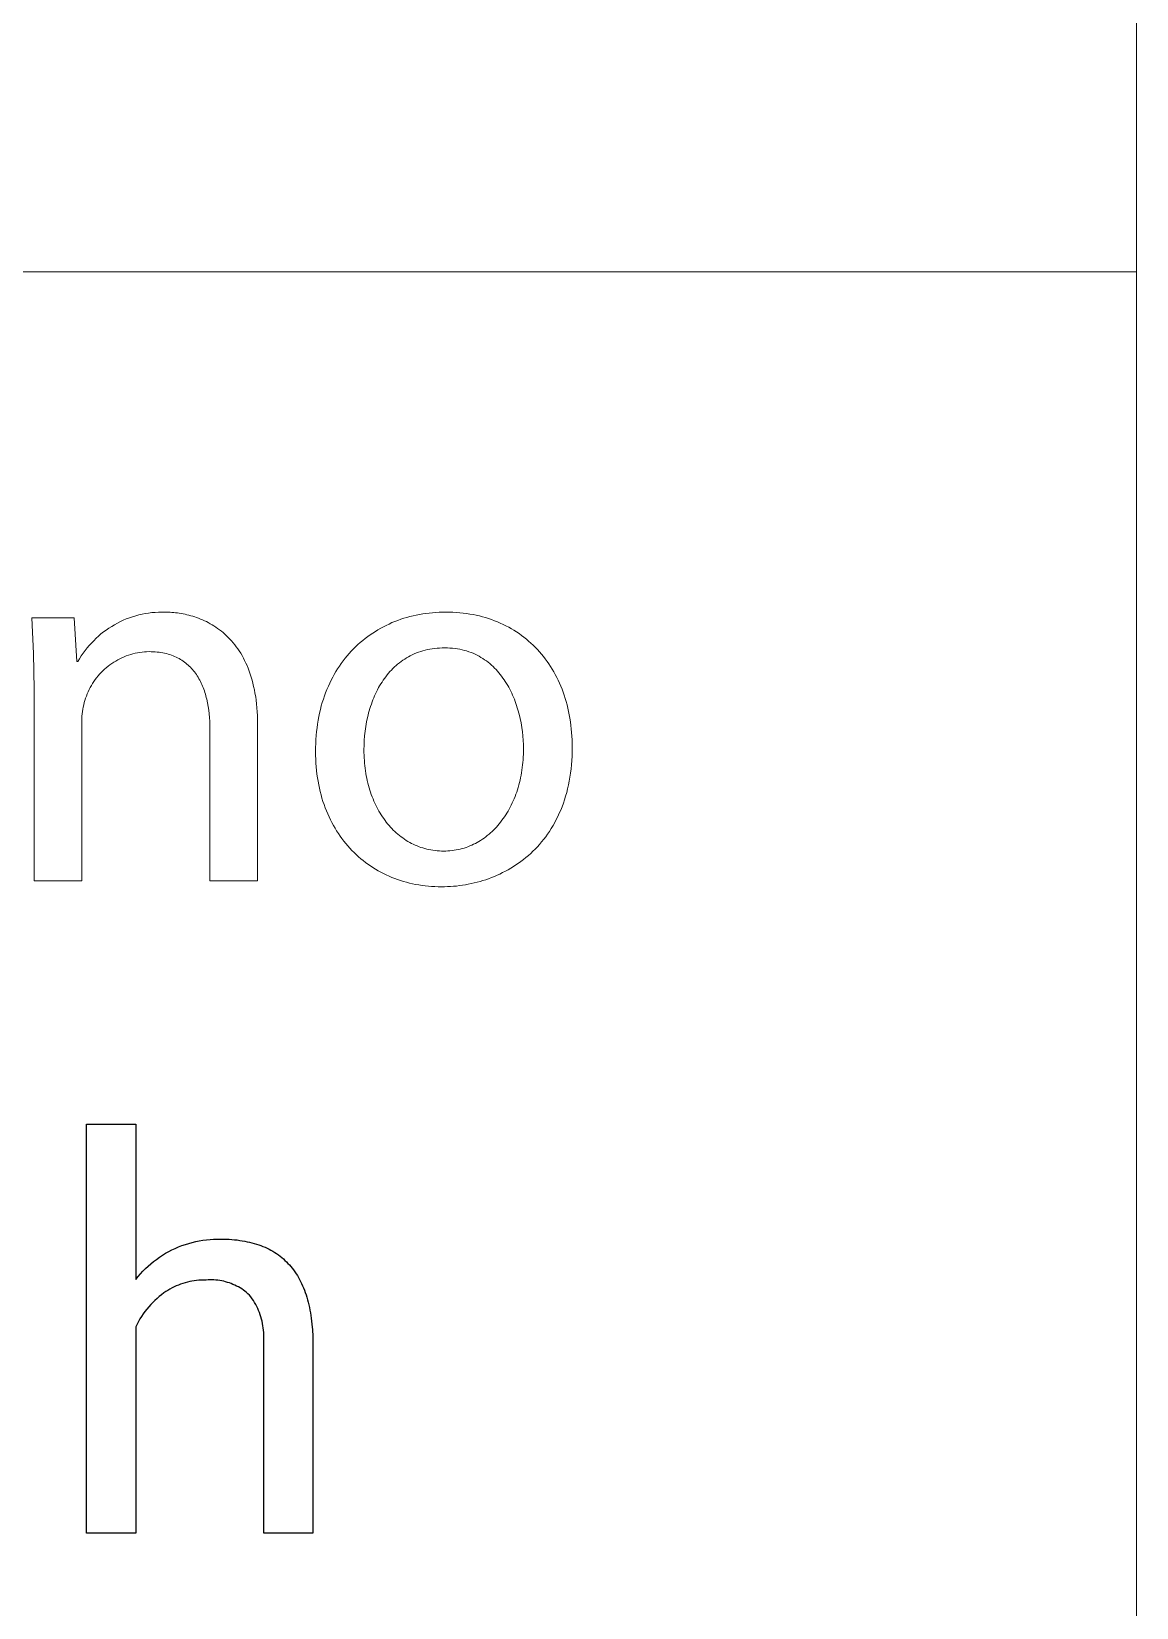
# Model space of a CAD drawing. Header units: millimetres. Extents: x 1348 to 6197, y -150 to 3238.
# Drawn here: x 6094.1 to 6192.9, y 272.8 to 413.7 of the extents above; entities that cross this region are included whole.
import ezdxf

# ---------------------------------------------------------------- set-up
doc = ezdxf.new("R2010")
doc.units = ezdxf.units.MM
doc.header["$MEASUREMENT"] = 0
doc.layers.add('Domyślny', color=7, linetype='Continuous', true_color=0x000000)

msp = doc.modelspace()

# ---------------------------------------------------------------- linework, layer by layer
at = {"layer": 'Domyślny', "color": 18, "lineweight": 15, "true_color": 0x000000}
for p, q in [((6192.9, -149.89), (6192.9, 3238.04)), ((6192.9, 392.2), (4364.92, 392.2)), ((6192.9, 392.2), (6192.9, -149.88)), ((6094.25, 358.08), (6094.1, 361.26)), ((6094.1, 361.26), (6097.9, 361.26)), ((6097.9, 361.26), (6098.12, 357.35)), ((6101.49, 360.65), (6101.75, 360.79)), ((6101.75, 360.79), (6102.02, 360.92)), ((6102.02, 360.92), (6102.28, 361.04)), ((6102.28, 361.04), (6102.55, 361.16)), ((6102.55, 361.16), (6102.83, 361.26)), ((6102.83, 361.26), (6103.11, 361.36)), ((6103.11, 361.36), (6103.39, 361.44)), ((6103.39, 361.44), (6103.67, 361.52)), ((6103.67, 361.52), (6103.96, 361.59)), ((6103.96, 361.59), (6104.25, 361.64)), ((6104.25, 361.64), (6104.54, 361.69)), ((6104.54, 361.69), (6104.83, 361.73)), ((6104.83, 361.73), (6105.12, 361.75)), ((6105.12, 361.75), (6105.42, 361.77)), ((6105.42, 361.77), (6105.71, 361.78)), ((6105.71, 361.78), (6106, 361.77)), ((6106, 361.77), (6106.16, 361.77)), ((6106.16, 361.77), (6106.31, 361.77)), ((6106.31, 361.77), (6106.47, 361.76)), ((6106.47, 361.76), (6106.63, 361.75)), ((6106.63, 361.75), (6106.79, 361.74)), ((6106.79, 361.74), (6106.96, 361.72)), ((6106.96, 361.72), (6107.12, 361.7)), ((6107.12, 361.7), (6107.29, 361.68)), ((6107.29, 361.68), (6107.46, 361.65)), ((6107.46, 361.65), (6107.63, 361.62)), ((6107.63, 361.62), (6107.8, 361.58)), ((6107.8, 361.58), (6107.97, 361.54)), ((6107.97, 361.54), (6108.15, 361.5)), ((6108.15, 361.5), (6108.32, 361.45)), ((6108.32, 361.45), (6108.49, 361.4)), ((6108.49, 361.4), (6108.67, 361.35)), ((6108.67, 361.35), (6108.84, 361.29)), ((6108.84, 361.29), (6109.02, 361.22)), ((6109.02, 361.22), (6109.19, 361.15)), ((6109.19, 361.15), (6109.36, 361.08)), ((6109.36, 361.08), (6109.54, 361)), ((6109.54, 361), (6109.71, 360.92)), ((6109.71, 360.92), (6109.88, 360.83)), ((6109.88, 360.83), (6110.05, 360.74)), ((6110.05, 360.74), (6110.22, 360.64)), ((6125.8, 360.59), (6126.06, 360.71)), ((6126.06, 360.71), (6126.31, 360.83)), ((6126.31, 360.83), (6126.57, 360.93)), ((6126.57, 360.93), (6126.84, 361.03)), ((6126.84, 361.03), (6127.1, 361.13)), ((6127.1, 361.13), (6127.37, 361.22)), ((6127.37, 361.22), (6127.65, 361.3)), ((6127.65, 361.3), (6127.92, 361.37)), ((6127.92, 361.37), (6128.2, 361.44)), ((6128.2, 361.44), (6128.48, 361.51)), ((6128.48, 361.51), (6128.77, 361.56)), ((6128.77, 361.56), (6129.06, 361.61)), ((6129.06, 361.61), (6129.35, 361.65)), ((6129.35, 361.65), (6129.64, 361.69)), ((6129.64, 361.69), (6129.93, 361.72)), ((6129.93, 361.72), (6130.23, 361.74)), ((6130.23, 361.74), (6130.53, 361.76)), ((6130.53, 361.76), (6130.83, 361.77)), ((6130.83, 361.77), (6131.13, 361.78)), ((6131.13, 361.78), (6131.45, 361.77)), ((6131.45, 361.77), (6131.76, 361.76)), ((6131.76, 361.76), (6132.07, 361.74)), ((6132.07, 361.74), (6132.37, 361.72)), ((6132.37, 361.72), (6132.67, 361.69)), ((6132.67, 361.69), (6132.97, 361.65)), ((6132.97, 361.65), (6133.27, 361.6)), ((6133.27, 361.6), (6133.56, 361.55)), ((6133.56, 361.55), (6133.84, 361.49)), ((6133.84, 361.49), (6134.13, 361.43)), ((6134.13, 361.43), (6134.41, 361.35)), ((6134.41, 361.35), (6134.68, 361.28)), ((6134.68, 361.28), (6134.95, 361.19)), ((6134.95, 361.19), (6135.22, 361.1)), ((6135.22, 361.1), (6135.49, 361)), ((6135.49, 361), (6135.75, 360.9)), ((6135.75, 360.9), (6136, 360.79)), ((6136, 360.79), (6136.25, 360.67)), ((6099.63, 359.22), (6099.84, 359.43)), ((6099.84, 359.43), (6100.06, 359.63)), ((6100.06, 359.63), (6100.28, 359.82)), ((6100.28, 359.82), (6100.51, 360)), ((6100.51, 360), (6100.75, 360.17)), ((6100.75, 360.17), (6100.99, 360.34)), ((6100.99, 360.34), (6101.24, 360.5)), ((6101.24, 360.5), (6101.49, 360.65)), ((6110.22, 360.64), (6110.39, 360.54)), ((6110.39, 360.54), (6110.56, 360.43)), ((6110.56, 360.43), (6110.72, 360.32)), ((6110.72, 360.32), (6110.88, 360.2)), ((6110.88, 360.2), (6111.05, 360.07)), ((6111.05, 360.07), (6111.21, 359.94)), ((6111.21, 359.94), (6111.36, 359.8)), ((6111.36, 359.8), (6111.52, 359.66)), ((6111.52, 359.66), (6111.67, 359.51)), ((6111.67, 359.51), (6111.82, 359.36)), ((6111.82, 359.36), (6111.97, 359.2)), ((6123.7, 359.24), (6123.91, 359.42)), ((6123.91, 359.42), (6124.14, 359.59)), ((6124.14, 359.59), (6124.36, 359.75)), ((6124.36, 359.75), (6124.59, 359.9)), ((6124.59, 359.9), (6124.83, 360.05)), ((6124.83, 360.05), (6125.06, 360.2)), ((6125.06, 360.2), (6125.31, 360.34)), ((6125.31, 360.34), (6125.55, 360.47)), ((6125.55, 360.47), (6125.8, 360.59)), ((6136.25, 360.67), (6136.5, 360.55)), ((6136.5, 360.55), (6136.75, 360.42)), ((6136.75, 360.42), (6136.99, 360.29)), ((6136.99, 360.29), (6137.22, 360.15)), ((6137.22, 360.15), (6137.45, 360)), ((6137.45, 360), (6137.68, 359.85)), ((6137.68, 359.85), (6137.9, 359.69)), ((6137.9, 359.69), (6138.11, 359.53)), ((6138.11, 359.53), (6138.33, 359.36)), ((6138.33, 359.36), (6138.53, 359.18)), ((6094.3, 354.89), (6094.25, 358.08)), ((6098.52, 357.85), (6098.69, 358.1)), ((6098.69, 358.1), (6098.86, 358.33)), ((6098.86, 358.33), (6099.04, 358.57)), ((6099.04, 358.57), (6099.23, 358.79)), ((6099.23, 358.79), (6099.43, 359.01)), ((6099.43, 359.01), (6099.63, 359.22)), ((6102.74, 357.92), (6102.55, 357.85)), ((6102.94, 357.98), (6102.74, 357.92)), ((6103.14, 358.04), (6102.94, 357.98)), ((6103.34, 358.09), (6103.14, 358.04)), ((6103.55, 358.13), (6103.34, 358.09)), ((6103.75, 358.17), (6103.55, 358.13)), ((6103.96, 358.2), (6103.75, 358.17)), ((6104.17, 358.22), (6103.96, 358.2)), ((6104.37, 358.23), (6104.17, 358.22)), ((6104.58, 358.24), (6104.37, 358.23)), ((6104.77, 358.23), (6104.58, 358.24)), ((6104.95, 358.23), (6104.77, 358.23)), ((6105.13, 358.22), (6104.95, 358.23)), ((6105.31, 358.2), (6105.13, 358.22)), ((6105.48, 358.18), (6105.31, 358.2)), ((6105.65, 358.16), (6105.48, 358.18)), ((6105.81, 358.13), (6105.65, 358.16)), ((6105.98, 358.09), (6105.81, 358.13)), ((6106.13, 358.06), (6105.98, 358.09)), ((6106.29, 358.02), (6106.13, 358.06)), ((6106.44, 357.97), (6106.29, 358.02)), ((6106.58, 357.92), (6106.44, 357.97)), ((6106.73, 357.87), (6106.58, 357.92)), ((6106.87, 357.81), (6106.73, 357.87)), ((6111.97, 359.2), (6112.11, 359.03)), ((6112.11, 359.03), (6112.25, 358.86)), ((6112.25, 358.86), (6112.39, 358.68)), ((6112.39, 358.68), (6112.52, 358.49)), ((6112.52, 358.49), (6112.65, 358.3)), ((6112.65, 358.3), (6112.78, 358.1)), ((6112.78, 358.1), (6112.9, 357.89)), ((6112.9, 357.89), (6113.02, 357.67)), ((6122.3, 357.87), (6122.48, 358.08)), ((6122.48, 358.08), (6122.67, 358.29)), ((6122.67, 358.29), (6122.87, 358.49)), ((6122.87, 358.49), (6123.07, 358.69)), ((6123.07, 358.69), (6123.27, 358.88)), ((6123.27, 358.88), (6123.48, 359.07)), ((6123.48, 359.07), (6123.7, 359.24)), ((6127.95, 357.87), (6127.78, 357.78)), ((6128.13, 357.96), (6127.95, 357.87)), ((6128.31, 358.04), (6128.13, 357.96)), ((6128.5, 358.12), (6128.31, 358.04)), ((6128.69, 358.19), (6128.5, 358.12)), ((6128.88, 358.25), (6128.69, 358.19)), ((6129.08, 358.31), (6128.88, 358.25)), ((6129.28, 358.37), (6129.08, 358.31)), ((6129.48, 358.42), (6129.28, 358.37)), ((6129.69, 358.46), (6129.48, 358.42)), ((6129.91, 358.49), (6129.69, 358.46)), ((6130.12, 358.52), (6129.91, 358.49)), ((6130.35, 358.55), (6130.12, 358.52)), ((6130.57, 358.56), (6130.35, 358.55)), ((6130.8, 358.57), (6130.57, 358.56)), ((6131.04, 358.58), (6130.8, 358.57)), ((6131.27, 358.57), (6131.04, 358.58)), ((6131.5, 358.56), (6131.27, 358.57)), ((6131.73, 358.55), (6131.5, 358.56)), ((6131.95, 358.52), (6131.73, 358.55)), ((6132.17, 358.49), (6131.95, 358.52)), ((6132.38, 358.45), (6132.17, 358.49)), ((6132.59, 358.41), (6132.38, 358.45)), ((6132.79, 358.35), (6132.59, 358.41)), ((6132.99, 358.3), (6132.79, 358.35)), ((6133.19, 358.23), (6132.99, 358.3)), ((6133.38, 358.16), (6133.19, 358.23)), ((6133.56, 358.09), (6133.38, 358.16)), ((6133.75, 358.01), (6133.56, 358.09)), ((6133.92, 357.92), (6133.75, 358.01)), ((6134.1, 357.83), (6133.92, 357.92)), ((6138.53, 359.18), (6138.74, 359)), ((6138.74, 359), (6138.93, 358.82)), ((6138.93, 358.82), (6139.13, 358.63)), ((6139.13, 358.63), (6139.32, 358.43)), ((6139.32, 358.43), (6139.5, 358.23)), ((6139.5, 358.23), (6139.68, 358.02)), ((6139.68, 358.02), (6139.85, 357.81)), ((6098.12, 357.35), (6098.22, 357.35)), ((6098.22, 357.35), (6098.37, 357.6)), ((6098.37, 357.6), (6098.52, 357.85)), ((6100.45, 356.52), (6100.3, 356.38)), ((6100.6, 356.67), (6100.45, 356.52)), ((6100.76, 356.8), (6100.6, 356.67)), ((6100.92, 356.93), (6100.76, 356.8)), ((6101.08, 357.06), (6100.92, 356.93)), ((6101.25, 357.18), (6101.08, 357.06)), ((6101.43, 357.3), (6101.25, 357.18)), ((6101.61, 357.4), (6101.43, 357.3)), ((6101.79, 357.51), (6101.61, 357.4)), ((6101.97, 357.6), (6101.79, 357.51)), ((6102.16, 357.69), (6101.97, 357.6)), ((6102.35, 357.77), (6102.16, 357.69)), ((6102.55, 357.85), (6102.35, 357.77)), ((6107, 357.75), (6106.87, 357.81)), ((6107.14, 357.69), (6107, 357.75)), ((6107.27, 357.62), (6107.14, 357.69)), ((6107.39, 357.55), (6107.27, 357.62)), ((6107.51, 357.47), (6107.39, 357.55)), ((6107.63, 357.39), (6107.51, 357.47)), ((6107.75, 357.31), (6107.63, 357.39)), ((6107.86, 357.22), (6107.75, 357.31)), ((6107.97, 357.13), (6107.86, 357.22)), ((6108.08, 357.04), (6107.97, 357.13)), ((6108.18, 356.94), (6108.08, 357.04)), ((6108.28, 356.85), (6108.18, 356.94)), ((6108.38, 356.74), (6108.28, 356.85)), ((6108.47, 356.64), (6108.38, 356.74)), ((6108.56, 356.53), (6108.47, 356.64)), ((6108.65, 356.42), (6108.56, 356.53)), ((6113.02, 357.67), (6113.13, 357.45)), ((6113.13, 357.45), (6113.24, 357.22)), ((6113.24, 357.22), (6113.35, 356.99)), ((6113.35, 356.99), (6113.45, 356.75)), ((6113.45, 356.75), (6113.55, 356.5)), ((6113.55, 356.5), (6113.64, 356.24)), ((6121.15, 356.21), (6121.3, 356.46)), ((6121.3, 356.46), (6121.45, 356.71)), ((6121.45, 356.71), (6121.61, 356.95)), ((6121.61, 356.95), (6121.78, 357.19)), ((6121.78, 357.19), (6121.94, 357.42)), ((6121.94, 357.42), (6122.12, 357.65)), ((6122.12, 357.65), (6122.3, 357.87)), ((6126.26, 356.59), (6126.13, 356.45)), ((6126.39, 356.73), (6126.26, 356.59)), ((6126.53, 356.87), (6126.39, 356.73)), ((6126.68, 357), (6126.53, 356.87)), ((6126.82, 357.12), (6126.68, 357)), ((6126.97, 357.24), (6126.82, 357.12)), ((6127.13, 357.36), (6126.97, 357.24)), ((6127.28, 357.47), (6127.13, 357.36)), ((6127.45, 357.58), (6127.28, 357.47)), ((6127.61, 357.68), (6127.45, 357.58)), ((6127.78, 357.78), (6127.61, 357.68)), ((6134.27, 357.73), (6134.1, 357.83)), ((6134.43, 357.63), (6134.27, 357.73)), ((6134.6, 357.52), (6134.43, 357.63)), ((6134.76, 357.41), (6134.6, 357.52)), ((6134.91, 357.29), (6134.76, 357.41)), ((6135.06, 357.17), (6134.91, 357.29)), ((6135.21, 357.04), (6135.06, 357.17)), ((6135.35, 356.91), (6135.21, 357.04)), ((6135.49, 356.77), (6135.35, 356.91)), ((6135.62, 356.63), (6135.49, 356.77)), ((6135.75, 356.49), (6135.62, 356.63)), ((6135.88, 356.34), (6135.75, 356.49)), ((6139.85, 357.81), (6140.02, 357.59)), ((6140.02, 357.59), (6140.18, 357.37)), ((6140.18, 357.37), (6140.34, 357.14)), ((6140.34, 357.14), (6140.49, 356.91)), ((6140.49, 356.91), (6140.64, 356.68)), ((6140.64, 356.68), (6140.78, 356.43)), ((6099.43, 355.21), (6099.32, 355.03)), ((6099.53, 355.39), (6099.43, 355.21)), ((6099.65, 355.57), (6099.53, 355.39)), ((6099.77, 355.74), (6099.65, 355.57)), ((6099.89, 355.9), (6099.77, 355.74)), ((6100.02, 356.07), (6099.89, 355.9)), ((6100.16, 356.22), (6100.02, 356.07)), ((6100.3, 356.38), (6100.16, 356.22)), ((6108.74, 356.31), (6108.65, 356.42)), ((6108.82, 356.19), (6108.74, 356.31)), ((6108.9, 356.07), (6108.82, 356.19)), ((6108.97, 355.95), (6108.9, 356.07)), ((6109.05, 355.82), (6108.97, 355.95)), ((6109.12, 355.69), (6109.05, 355.82)), ((6109.18, 355.56), (6109.12, 355.69)), ((6109.25, 355.43), (6109.18, 355.56)), ((6109.31, 355.3), (6109.25, 355.43)), ((6109.37, 355.16), (6109.31, 355.3)), ((6109.42, 355.02), (6109.37, 355.16)), ((6113.64, 356.24), (6113.72, 355.97)), ((6113.72, 355.97), (6113.8, 355.7)), ((6113.8, 355.7), (6113.88, 355.42)), ((6113.88, 355.42), (6113.94, 355.13)), ((6113.94, 355.13), (6114.01, 354.83)), ((6120.5, 354.86), (6120.62, 355.14)), ((6120.62, 355.14), (6120.74, 355.42)), ((6120.74, 355.42), (6120.87, 355.68)), ((6120.87, 355.68), (6121.01, 355.95)), ((6121.01, 355.95), (6121.15, 356.21)), ((6125.21, 355.19), (6125.12, 355.02)), ((6125.32, 355.36), (6125.21, 355.19)), ((6125.42, 355.52), (6125.32, 355.36)), ((6125.53, 355.69), (6125.42, 355.52)), ((6125.64, 355.85), (6125.53, 355.69)), ((6125.76, 356), (6125.64, 355.85)), ((6125.88, 356.16), (6125.76, 356)), ((6126, 356.31), (6125.88, 356.16)), ((6126.13, 356.45), (6126, 356.31)), ((6136, 356.19), (6135.88, 356.34)), ((6136.12, 356.04), (6136, 356.19)), ((6136.23, 355.88), (6136.12, 356.04)), ((6136.34, 355.72), (6136.23, 355.88)), ((6136.45, 355.56), (6136.34, 355.72)), ((6136.56, 355.39), (6136.45, 355.56)), ((6136.66, 355.22), (6136.56, 355.39)), ((6136.75, 355.05), (6136.66, 355.22)), ((6136.85, 354.88), (6136.75, 355.05)), ((6140.78, 356.43), (6140.92, 356.19)), ((6140.92, 356.19), (6141.05, 355.94)), ((6141.05, 355.94), (6141.17, 355.68)), ((6141.17, 355.68), (6141.29, 355.42)), ((6141.29, 355.42), (6141.41, 355.16)), ((6141.41, 355.16), (6141.52, 354.89)), ((6094.3, 337.75), (6094.3, 354.89)), ((6098.79, 353.68), (6098.74, 353.49)), ((6098.85, 353.88), (6098.79, 353.68)), ((6098.91, 354.08), (6098.85, 353.88)), ((6098.98, 354.27), (6098.91, 354.08)), ((6099.06, 354.47), (6098.98, 354.27)), ((6099.14, 354.66), (6099.06, 354.47)), ((6099.23, 354.85), (6099.14, 354.66)), ((6099.32, 355.03), (6099.23, 354.85)), ((6109.48, 354.88), (6109.42, 355.02)), ((6109.53, 354.73), (6109.48, 354.88)), ((6109.58, 354.59), (6109.53, 354.73)), ((6109.62, 354.44), (6109.58, 354.59)), ((6109.66, 354.29), (6109.62, 354.44)), ((6109.7, 354.13), (6109.66, 354.29)), ((6109.74, 353.98), (6109.7, 354.13)), ((6109.81, 353.66), (6109.74, 353.98)), ((6109.87, 353.34), (6109.81, 353.66)), ((6114.01, 354.83), (6114.06, 354.53)), ((6114.06, 354.53), (6114.12, 354.21)), ((6114.12, 354.21), (6114.16, 353.89)), ((6114.16, 353.89), (6114.2, 353.56)), ((6119.99, 353.38), (6120.08, 353.69)), ((6120.08, 353.69), (6120.18, 353.99)), ((6120.18, 353.99), (6120.28, 354.28)), ((6120.28, 354.28), (6120.38, 354.57)), ((6120.38, 354.57), (6120.5, 354.86)), ((6124.53, 353.74), (6124.47, 353.55)), ((6124.61, 353.93), (6124.53, 353.74)), ((6124.68, 354.11), (6124.61, 353.93)), ((6124.76, 354.3), (6124.68, 354.11)), ((6124.85, 354.48), (6124.76, 354.3)), ((6124.93, 354.66), (6124.85, 354.48)), ((6125.02, 354.84), (6124.93, 354.66)), ((6125.12, 355.02), (6125.02, 354.84)), ((6136.94, 354.7), (6136.85, 354.88)), ((6137.02, 354.52), (6136.94, 354.7)), ((6137.1, 354.34), (6137.02, 354.52)), ((6137.18, 354.16), (6137.1, 354.34)), ((6137.26, 353.98), (6137.18, 354.16)), ((6137.33, 353.79), (6137.26, 353.98)), ((6137.4, 353.6), (6137.33, 353.79)), ((6141.52, 354.89), (6141.62, 354.62)), ((6141.62, 354.62), (6141.72, 354.34)), ((6141.72, 354.34), (6141.81, 354.06)), ((6141.81, 354.06), (6141.89, 353.77)), ((6141.89, 353.77), (6141.97, 353.48)), ((6098.57, 352.28), (6098.56, 352.08)), ((6098.58, 352.48), (6098.57, 352.28)), ((6098.6, 352.69), (6098.58, 352.48)), ((6098.62, 352.89), (6098.6, 352.69)), ((6098.66, 353.09), (6098.62, 352.89)), ((6098.7, 353.29), (6098.66, 353.09)), ((6098.74, 353.49), (6098.7, 353.29)), ((6109.92, 353.02), (6109.87, 353.34)), ((6109.96, 352.68), (6109.92, 353.02)), ((6109.99, 352.34), (6109.96, 352.68)), ((6110.01, 352), (6109.99, 352.34)), ((6114.2, 353.56), (6114.23, 353.22)), ((6114.23, 353.22), (6114.26, 352.87)), ((6114.26, 352.87), (6114.27, 352.52)), ((6114.27, 352.52), (6114.28, 352.15)), ((6119.71, 352.1), (6119.77, 352.43)), ((6119.77, 352.43), (6119.84, 352.75)), ((6119.84, 352.75), (6119.91, 353.07)), ((6119.91, 353.07), (6119.99, 353.38)), ((6124.12, 352.36), (6124.04, 351.95)), ((6124.17, 352.56), (6124.12, 352.36)), ((6124.22, 352.76), (6124.17, 352.56)), ((6124.28, 352.96), (6124.22, 352.76)), ((6124.34, 353.16), (6124.28, 352.96)), ((6124.4, 353.35), (6124.34, 353.16)), ((6124.47, 353.55), (6124.4, 353.35)), ((6137.46, 353.41), (6137.4, 353.6)), ((6137.52, 353.22), (6137.46, 353.41)), ((6137.58, 353.03), (6137.52, 353.22)), ((6137.69, 352.64), (6137.58, 353.03)), ((6137.78, 352.26), (6137.69, 352.64)), ((6137.86, 351.87), (6137.78, 352.26)), ((6141.97, 353.48), (6142.05, 353.19)), ((6142.05, 353.19), (6142.11, 352.89)), ((6142.11, 352.89), (6142.17, 352.58)), ((6142.17, 352.58), (6142.23, 352.28)), ((6142.23, 352.28), (6142.28, 351.97)), ((6098.56, 352.08), (6098.56, 351.87)), ((6098.56, 351.87), (6098.56, 337.75)), ((6110.02, 351.65), (6110.01, 352)), ((6110.02, 351.29), (6110.02, 351.65)), ((6110.02, 337.75), (6110.02, 351.29)), ((6114.28, 352.15), (6114.29, 351.78)), ((6114.29, 351.78), (6114.29, 337.75)), ((6119.53, 350.74), (6119.57, 351.09)), ((6119.57, 351.09), (6119.61, 351.43)), ((6119.61, 351.43), (6119.65, 351.77)), ((6119.65, 351.77), (6119.71, 352.1)), ((6123.91, 351.13), (6123.86, 350.71)), ((6123.97, 351.54), (6123.91, 351.13)), ((6124.04, 351.95), (6123.97, 351.54)), ((6137.93, 351.47), (6137.86, 351.87)), ((6137.98, 351.08), (6137.93, 351.47)), ((6138.02, 350.7), (6137.98, 351.08)), ((6142.28, 351.97), (6142.32, 351.65)), ((6142.32, 351.65), (6142.35, 351.34)), ((6142.35, 351.34), (6142.38, 351.02)), ((6142.38, 351.02), (6142.41, 350.69)), ((6119.47, 349.31), (6119.48, 349.68)), ((6119.48, 349.68), (6119.49, 350.04)), ((6119.49, 350.04), (6119.51, 350.39)), ((6119.51, 350.39), (6119.53, 350.74)), ((6123.81, 349.87), (6123.8, 349.45)), ((6123.8, 349.45), (6123.8, 349.21)), ((6123.83, 350.29), (6123.81, 349.87)), ((6123.86, 350.71), (6123.83, 350.29)), ((6138.05, 350.31), (6138.02, 350.7)), ((6138.07, 349.93), (6138.05, 350.31)), ((6138.08, 349.55), (6138.07, 349.93)), ((6138.07, 349.3), (6138.08, 349.55)), ((6142.41, 350.69), (6142.42, 350.36)), ((6142.42, 350.36), (6142.43, 350.03)), ((6142.43, 350.03), (6142.44, 349.7)), ((6142.44, 349.7), (6142.43, 349.29)), ((6119.48, 348.96), (6119.47, 349.31)), ((6119.49, 348.62), (6119.48, 348.96)), ((6119.51, 348.28), (6119.49, 348.62)), ((6119.53, 347.95), (6119.51, 348.28)), ((6123.8, 349.21), (6123.81, 348.98)), ((6123.81, 348.98), (6123.82, 348.74)), ((6123.82, 348.74), (6123.84, 348.5)), ((6123.84, 348.5), (6123.86, 348.27)), ((6123.86, 348.27), (6123.88, 348.04)), ((6123.88, 348.04), (6123.91, 347.81)), ((6137.97, 347.87), (6138, 348.11)), ((6138, 348.11), (6138.02, 348.34)), ((6138.02, 348.34), (6138.04, 348.58)), ((6138.04, 348.58), (6138.06, 348.82)), ((6138.06, 348.82), (6138.07, 349.06)), ((6138.07, 349.06), (6138.07, 349.3)), ((6142.37, 348.12), (6142.33, 347.75)), ((6142.4, 348.51), (6142.37, 348.12)), ((6142.42, 348.9), (6142.4, 348.51)), ((6142.43, 349.29), (6142.42, 348.9)), ((6119.56, 347.62), (6119.53, 347.95)), ((6119.6, 347.29), (6119.56, 347.62)), ((6119.65, 346.97), (6119.6, 347.29)), ((6119.7, 346.65), (6119.65, 346.97)), ((6119.76, 346.34), (6119.7, 346.65)), ((6123.91, 347.81), (6123.94, 347.59)), ((6123.94, 347.59), (6123.97, 347.36)), ((6123.97, 347.36), (6124.01, 347.14)), ((6124.01, 347.14), (6124.06, 346.92)), ((6124.06, 346.92), (6124.1, 346.71)), ((6124.1, 346.71), (6124.15, 346.49)), ((6137.71, 346.53), (6137.77, 346.75)), ((6137.77, 346.75), (6137.82, 346.97)), ((6137.82, 346.97), (6137.86, 347.19)), ((6137.86, 347.19), (6137.9, 347.41)), ((6137.9, 347.41), (6137.94, 347.64)), ((6137.94, 347.64), (6137.97, 347.87)), ((6142.17, 346.67), (6142.1, 346.32)), ((6142.23, 347.02), (6142.17, 346.67)), ((6142.28, 347.38), (6142.23, 347.02)), ((6142.33, 347.75), (6142.28, 347.38)), ((6119.82, 346.03), (6119.76, 346.34)), ((6119.89, 345.73), (6119.82, 346.03)), ((6119.97, 345.43), (6119.89, 345.73)), ((6120.05, 345.13), (6119.97, 345.43)), ((6124.15, 346.49), (6124.21, 346.28)), ((6124.21, 346.28), (6124.27, 346.07)), ((6124.27, 346.07), (6124.33, 345.87)), ((6124.33, 345.87), (6124.4, 345.67)), ((6124.4, 345.67), (6124.46, 345.47)), ((6124.46, 345.47), (6124.54, 345.27)), ((6124.54, 345.27), (6124.62, 345.07)), ((6137.24, 345.09), (6137.32, 345.29)), ((6137.32, 345.29), (6137.39, 345.49)), ((6137.39, 345.49), (6137.47, 345.69)), ((6137.47, 345.69), (6137.53, 345.9)), ((6137.53, 345.9), (6137.6, 346.1)), ((6137.6, 346.1), (6137.66, 346.32)), ((6137.66, 346.32), (6137.71, 346.53)), ((6141.84, 345.32), (6141.74, 345)), ((6141.94, 345.64), (6141.84, 345.32)), ((6142.02, 345.98), (6141.94, 345.64)), ((6142.1, 346.32), (6142.02, 345.98)), ((6120.14, 344.84), (6120.05, 345.13)), ((6120.24, 344.56), (6120.14, 344.84)), ((6120.34, 344.28), (6120.24, 344.56)), ((6120.45, 344), (6120.34, 344.28)), ((6120.56, 343.73), (6120.45, 344)), ((6124.62, 345.07), (6124.7, 344.88)), ((6124.7, 344.88), (6124.78, 344.7)), ((6124.78, 344.7), (6124.87, 344.51)), ((6124.87, 344.51), (6124.96, 344.33)), ((6124.96, 344.33), (6125.05, 344.15)), ((6125.05, 344.15), (6125.15, 343.98)), ((6125.15, 343.98), (6125.25, 343.8)), ((6125.25, 343.8), (6125.35, 343.64)), ((6136.49, 343.64), (6136.59, 343.81)), ((6136.59, 343.81), (6136.7, 343.98)), ((6136.7, 343.98), (6136.8, 344.16)), ((6136.8, 344.16), (6136.89, 344.34)), ((6136.89, 344.34), (6136.98, 344.52)), ((6136.98, 344.52), (6137.07, 344.71)), ((6137.07, 344.71), (6137.16, 344.9)), ((6137.16, 344.9), (6137.24, 345.09)), ((6141.28, 343.79), (6141.15, 343.5)), ((6141.41, 344.08), (6141.28, 343.79)), ((6141.53, 344.38), (6141.41, 344.08)), ((6141.64, 344.69), (6141.53, 344.38)), ((6141.74, 345), (6141.64, 344.69)), ((6120.68, 343.47), (6120.56, 343.73)), ((6120.81, 343.21), (6120.68, 343.47)), ((6120.94, 342.95), (6120.81, 343.21)), ((6121.07, 342.7), (6120.94, 342.95)), ((6121.22, 342.45), (6121.07, 342.7)), ((6121.36, 342.21), (6121.22, 342.45)), ((6125.35, 343.64), (6125.46, 343.47)), ((6125.46, 343.47), (6125.57, 343.31)), ((6125.57, 343.31), (6125.69, 343.15)), ((6125.69, 343.15), (6125.8, 343)), ((6125.8, 343), (6125.92, 342.85)), ((6125.92, 342.85), (6126.05, 342.71)), ((6126.05, 342.71), (6126.17, 342.56)), ((6126.17, 342.56), (6126.3, 342.43)), ((6126.3, 342.43), (6126.43, 342.29)), ((6135.4, 342.29), (6135.53, 342.42)), ((6135.53, 342.42), (6135.66, 342.56)), ((6135.66, 342.56), (6135.79, 342.7)), ((6135.79, 342.7), (6135.91, 342.85)), ((6135.91, 342.85), (6136.03, 343)), ((6136.03, 343), (6136.15, 343.16)), ((6136.15, 343.16), (6136.27, 343.31)), ((6136.27, 343.31), (6136.38, 343.48)), ((6136.38, 343.48), (6136.49, 343.64)), ((6140.56, 342.43), (6140.4, 342.17)), ((6140.72, 342.69), (6140.56, 342.43)), ((6140.87, 342.95), (6140.72, 342.69)), ((6141.01, 343.22), (6140.87, 342.95)), ((6141.15, 343.5), (6141.01, 343.22)), ((6121.52, 341.97), (6121.36, 342.21)), ((6121.67, 341.74), (6121.52, 341.97)), ((6121.84, 341.52), (6121.67, 341.74)), ((6122, 341.3), (6121.84, 341.52)), ((6122.18, 341.08), (6122, 341.3)), ((6122.35, 340.87), (6122.18, 341.08)), ((6126.43, 342.29), (6126.57, 342.16)), ((6126.57, 342.16), (6126.7, 342.04)), ((6126.7, 342.04), (6126.84, 341.91)), ((6126.84, 341.91), (6126.99, 341.8)), ((6126.99, 341.8), (6127.13, 341.68)), ((6127.13, 341.68), (6127.28, 341.58)), ((6127.28, 341.58), (6127.43, 341.47)), ((6127.43, 341.47), (6127.58, 341.37)), ((6127.58, 341.37), (6127.74, 341.28)), ((6127.74, 341.28), (6127.9, 341.19)), ((6127.9, 341.19), (6128.06, 341.1)), ((6128.06, 341.1), (6128.22, 341.02)), ((6128.22, 341.02), (6128.39, 340.94)), ((6133.44, 340.94), (6133.61, 341.02)), ((6133.61, 341.02), (6133.77, 341.1)), ((6133.77, 341.1), (6133.93, 341.18)), ((6133.93, 341.18), (6134.09, 341.27)), ((6134.09, 341.27), (6134.24, 341.37)), ((6134.24, 341.37), (6134.4, 341.47)), ((6134.4, 341.47), (6134.55, 341.57)), ((6134.55, 341.57), (6134.7, 341.68)), ((6134.7, 341.68), (6134.84, 341.79)), ((6134.84, 341.79), (6134.99, 341.91)), ((6134.99, 341.91), (6135.13, 342.03)), ((6135.13, 342.03), (6135.26, 342.16)), ((6135.26, 342.16), (6135.4, 342.29)), ((6139.51, 341.01), (6139.32, 340.8)), ((6139.7, 341.23), (6139.51, 341.01)), ((6139.88, 341.46), (6139.7, 341.23)), ((6140.06, 341.69), (6139.88, 341.46)), ((6140.23, 341.93), (6140.06, 341.69)), ((6140.4, 342.17), (6140.23, 341.93)), ((6122.54, 340.67), (6122.35, 340.87)), ((6122.72, 340.47), (6122.54, 340.67)), ((6122.92, 340.28), (6122.72, 340.47)), ((6123.11, 340.09), (6122.92, 340.28)), ((6123.31, 339.91), (6123.11, 340.09)), ((6123.52, 339.73), (6123.31, 339.91)), ((6123.73, 339.56), (6123.52, 339.73)), ((6123.94, 339.39), (6123.73, 339.56)), ((6128.39, 340.94), (6128.56, 340.87)), ((6128.56, 340.87), (6128.73, 340.8)), ((6128.73, 340.8), (6128.9, 340.74)), ((6128.9, 340.74), (6129.08, 340.69)), ((6129.08, 340.69), (6129.25, 340.63)), ((6129.25, 340.63), (6129.43, 340.59)), ((6129.43, 340.59), (6129.61, 340.55)), ((6129.61, 340.55), (6129.8, 340.51)), ((6129.8, 340.51), (6129.98, 340.48)), ((6129.98, 340.48), (6130.17, 340.46)), ((6130.17, 340.46), (6130.36, 340.44)), ((6130.36, 340.44), (6130.55, 340.42)), ((6130.55, 340.42), (6130.74, 340.41)), ((6130.74, 340.41), (6130.94, 340.41)), ((6130.94, 340.41), (6131.13, 340.41)), ((6131.13, 340.41), (6131.32, 340.42)), ((6131.32, 340.42), (6131.5, 340.44)), ((6131.5, 340.44), (6131.69, 340.46)), ((6131.69, 340.46), (6131.87, 340.48)), ((6131.87, 340.48), (6132.06, 340.51)), ((6132.06, 340.51), (6132.24, 340.55)), ((6132.24, 340.55), (6132.41, 340.59)), ((6132.41, 340.59), (6132.59, 340.63)), ((6132.59, 340.63), (6132.77, 340.68)), ((6132.77, 340.68), (6132.94, 340.74)), ((6132.94, 340.74), (6133.11, 340.8)), ((6133.11, 340.8), (6133.28, 340.87)), ((6133.28, 340.87), (6133.44, 340.94)), ((6138.08, 339.65), (6137.85, 339.49)), ((6138.29, 339.83), (6138.08, 339.65)), ((6138.51, 340.01), (6138.29, 339.83)), ((6138.72, 340.2), (6138.51, 340.01)), ((6138.92, 340.39), (6138.72, 340.2)), ((6139.12, 340.59), (6138.92, 340.39)), ((6139.32, 340.8), (6139.12, 340.59)), ((6124.16, 339.23), (6123.94, 339.39)), ((6124.38, 339.08), (6124.16, 339.23)), ((6124.61, 338.93), (6124.38, 339.08)), ((6124.84, 338.79), (6124.61, 338.93)), ((6125.07, 338.65), (6124.84, 338.79)), ((6125.31, 338.52), (6125.07, 338.65)), ((6125.55, 338.4), (6125.31, 338.52)), ((6125.8, 338.28), (6125.55, 338.4)), ((6126.05, 338.16), (6125.8, 338.28)), ((6126.3, 338.06), (6126.05, 338.16)), ((6135.72, 338.25), (6135.47, 338.14)), ((6135.97, 338.36), (6135.72, 338.25)), ((6136.21, 338.48), (6135.97, 338.36)), ((6136.46, 338.6), (6136.21, 338.48)), ((6136.7, 338.74), (6136.46, 338.6)), ((6136.94, 338.87), (6136.7, 338.74)), ((6137.17, 339.02), (6136.94, 338.87)), ((6137.4, 339.17), (6137.17, 339.02)), ((6137.63, 339.32), (6137.4, 339.17)), ((6137.85, 339.49), (6137.63, 339.32)), ((6098.56, 337.75), (6094.3, 337.75)), ((6114.29, 337.75), (6110.02, 337.75)), ((6126.56, 337.96), (6126.3, 338.06)), ((6126.82, 337.86), (6126.56, 337.96)), ((6127.08, 337.77), (6126.82, 337.86)), ((6127.34, 337.69), (6127.08, 337.77)), ((6127.61, 337.62), (6127.34, 337.69)), ((6127.88, 337.55), (6127.61, 337.62)), ((6128.16, 337.48), (6127.88, 337.55)), ((6128.43, 337.43), (6128.16, 337.48)), ((6128.71, 337.38), (6128.43, 337.43)), ((6129, 337.34), (6128.71, 337.38)), ((6129.28, 337.3), (6129, 337.34)), ((6129.57, 337.27), (6129.28, 337.3)), ((6129.86, 337.24), (6129.57, 337.27)), ((6130.15, 337.23), (6129.86, 337.24)), ((6130.45, 337.22), (6130.15, 337.23)), ((6130.75, 337.21), (6130.45, 337.22)), ((6131.01, 337.22), (6130.75, 337.21)), ((6131.28, 337.23), (6131.01, 337.22)), ((6131.54, 337.24), (6131.28, 337.23)), ((6131.81, 337.26), (6131.54, 337.24)), ((6132.08, 337.28), (6131.81, 337.26)), ((6132.34, 337.32), (6132.08, 337.28)), ((6132.61, 337.35), (6132.34, 337.32)), ((6132.88, 337.39), (6132.61, 337.35)), ((6133.14, 337.44), (6132.88, 337.39)), ((6133.4, 337.5), (6133.14, 337.44)), ((6133.67, 337.56), (6133.4, 337.5)), ((6133.93, 337.62), (6133.67, 337.56)), ((6134.19, 337.69), (6133.93, 337.62)), ((6134.45, 337.77), (6134.19, 337.69)), ((6134.71, 337.85), (6134.45, 337.77)), ((6134.96, 337.94), (6134.71, 337.85)), ((6135.22, 338.04), (6134.96, 337.94)), ((6135.47, 338.14), (6135.22, 338.04))]:
    msp.add_line(p, q, dxfattribs=at)
at = {"layer": 'Domyślny'}
for p, q in [((6099, 279.42), (6099, 316.01)), ((6099, 316.01), (6103.4, 316.01)), ((6103.4, 316.01), (6103.4, 302.12)), ((6105.78, 304.28), (6106.06, 304.45)), ((6106.06, 304.45), (6106.34, 304.6)), ((6106.34, 304.6), (6106.63, 304.75)), ((6106.63, 304.75), (6106.92, 304.89)), ((6106.92, 304.89), (6107.22, 305.02)), ((6107.22, 305.02), (6107.52, 305.14)), ((6107.52, 305.14), (6107.83, 305.24)), ((6107.83, 305.24), (6108.13, 305.34)), ((6108.13, 305.34), (6108.45, 305.43)), ((6108.45, 305.43), (6108.76, 305.5)), ((6108.76, 305.5), (6109.08, 305.57)), ((6109.08, 305.57), (6109.4, 305.62)), ((6109.4, 305.62), (6109.72, 305.66)), ((6109.72, 305.66), (6110.04, 305.69)), ((6110.04, 305.69), (6110.36, 305.71)), ((6110.36, 305.71), (6110.69, 305.72)), ((6110.69, 305.72), (6111.01, 305.72)), ((6111.01, 305.72), (6111.26, 305.72)), ((6111.26, 305.72), (6111.51, 305.71)), ((6111.51, 305.71), (6111.76, 305.7)), ((6111.76, 305.7), (6112, 305.68)), ((6112, 305.68), (6112.23, 305.66)), ((6112.23, 305.66), (6112.47, 305.64)), ((6112.47, 305.64), (6112.7, 305.61)), ((6112.7, 305.61), (6112.92, 305.57)), ((6112.92, 305.57), (6113.14, 305.54)), ((6113.14, 305.54), (6113.36, 305.49)), ((6113.36, 305.49), (6113.57, 305.45)), ((6113.57, 305.45), (6113.78, 305.39)), ((6113.78, 305.39), (6113.99, 305.34)), ((6113.99, 305.34), (6114.19, 305.28)), ((6114.19, 305.28), (6114.39, 305.21)), ((6114.39, 305.21), (6114.58, 305.14)), ((6114.58, 305.14), (6114.77, 305.07)), ((6114.77, 305.07), (6114.96, 304.99)), ((6114.96, 304.99), (6115.14, 304.9)), ((6115.14, 304.9), (6115.32, 304.82)), ((6115.32, 304.82), (6115.49, 304.72)), ((6115.49, 304.72), (6115.66, 304.63)), ((6115.66, 304.63), (6115.83, 304.53)), ((6115.83, 304.53), (6115.99, 304.42)), ((6115.99, 304.42), (6116.15, 304.31)), ((6104.03, 302.85), (6104.26, 303.08)), ((6104.26, 303.08), (6104.5, 303.3)), ((6104.5, 303.3), (6104.74, 303.51)), ((6104.74, 303.51), (6104.99, 303.72)), ((6104.99, 303.72), (6105.25, 303.91)), ((6105.25, 303.91), (6105.51, 304.1)), ((6105.51, 304.1), (6105.78, 304.28)), ((6116.15, 304.31), (6116.3, 304.19)), ((6116.3, 304.19), (6116.45, 304.07)), ((6116.45, 304.07), (6116.6, 303.95)), ((6116.6, 303.95), (6116.74, 303.82)), ((6116.74, 303.82), (6116.88, 303.69)), ((6116.88, 303.69), (6117.01, 303.55)), ((6117.01, 303.55), (6117.15, 303.41)), ((6117.15, 303.41), (6117.27, 303.26)), ((6117.27, 303.26), (6117.39, 303.11)), ((6117.39, 303.11), (6117.51, 302.96)), ((6117.51, 302.96), (6117.63, 302.8)), ((6103.4, 302.12), (6103.6, 302.37)), ((6103.6, 302.37), (6103.81, 302.61)), ((6103.81, 302.61), (6104.03, 302.85)), ((6107.02, 301.53), (6106.83, 301.44)), ((6107.21, 301.61), (6107.02, 301.53)), ((6107.41, 301.68), (6107.21, 301.61)), ((6107.61, 301.75), (6107.41, 301.68)), ((6107.81, 301.81), (6107.61, 301.75)), ((6108.01, 301.87), (6107.81, 301.81)), ((6108.22, 301.92), (6108.01, 301.87)), ((6108.42, 301.96), (6108.22, 301.92)), ((6108.63, 301.99), (6108.42, 301.96)), ((6108.84, 302.02), (6108.63, 301.99)), ((6109.05, 302.04), (6108.84, 302.02)), ((6109.26, 302.05), (6109.05, 302.04)), ((6109.47, 302.06), (6109.26, 302.05)), ((6109.68, 302.06), (6109.47, 302.06)), ((6109.86, 302.07), (6109.68, 302.06)), ((6110.03, 302.08), (6109.86, 302.07)), ((6110.21, 302.08), (6110.03, 302.08)), ((6110.38, 302.07), (6110.21, 302.08)), ((6110.56, 302.06), (6110.38, 302.07)), ((6110.74, 302.04), (6110.56, 302.06)), ((6110.91, 302.01), (6110.74, 302.04)), ((6111.08, 301.98), (6110.91, 302.01)), ((6111.26, 301.95), (6111.08, 301.98)), ((6111.43, 301.9), (6111.26, 301.95)), ((6111.6, 301.85), (6111.43, 301.9)), ((6111.77, 301.8), (6111.6, 301.85)), ((6111.93, 301.74), (6111.77, 301.8)), ((6112.09, 301.67), (6111.93, 301.74)), ((6112.26, 301.6), (6112.09, 301.67)), ((6112.41, 301.52), (6112.26, 301.6)), ((6112.57, 301.44), (6112.41, 301.52)), ((6117.63, 302.8), (6117.74, 302.63)), ((6117.74, 302.63), (6117.85, 302.46)), ((6117.85, 302.46), (6117.95, 302.29)), ((6117.95, 302.29), (6118.05, 302.11)), ((6118.05, 302.11), (6118.14, 301.93)), ((6118.14, 301.93), (6118.23, 301.74)), ((6118.23, 301.74), (6118.32, 301.55)), ((6118.32, 301.55), (6118.4, 301.35)), ((6105.1, 300.24), (6104.91, 300.05)), ((6105.3, 300.41), (6105.1, 300.24)), ((6105.5, 300.59), (6105.3, 300.41)), ((6105.71, 300.75), (6105.5, 300.59)), ((6105.92, 300.91), (6105.71, 300.75)), ((6106.09, 301.03), (6105.92, 300.91)), ((6106.27, 301.14), (6106.09, 301.03)), ((6106.45, 301.25), (6106.27, 301.14)), ((6106.64, 301.35), (6106.45, 301.25)), ((6106.83, 301.44), (6106.64, 301.35)), ((6112.72, 301.35), (6112.57, 301.44)), ((6112.87, 301.26), (6112.72, 301.35)), ((6113.02, 301.16), (6112.87, 301.26)), ((6113.16, 301.06), (6113.02, 301.16)), ((6113.3, 300.95), (6113.16, 301.06)), ((6113.43, 300.84), (6113.3, 300.95)), ((6113.57, 300.72), (6113.43, 300.84)), ((6113.69, 300.56), (6113.57, 300.72)), ((6113.8, 300.39), (6113.69, 300.56)), ((6113.92, 300.22), (6113.8, 300.39)), ((6114.02, 300.05), (6113.92, 300.22)), ((6118.4, 301.35), (6118.48, 301.15)), ((6118.48, 301.15), (6118.56, 300.95)), ((6118.56, 300.95), (6118.63, 300.74)), ((6118.63, 300.74), (6118.7, 300.52)), ((6118.7, 300.52), (6118.76, 300.3)), ((6118.76, 300.3), (6118.82, 300.08)), ((6103.91, 298.81), (6103.77, 298.59)), ((6104.06, 299.03), (6103.91, 298.81)), ((6104.22, 299.25), (6104.06, 299.03)), ((6104.38, 299.46), (6104.22, 299.25)), ((6104.55, 299.66), (6104.38, 299.46)), ((6104.73, 299.86), (6104.55, 299.66)), ((6104.91, 300.05), (6104.73, 299.86)), ((6114.12, 299.88), (6114.02, 300.05)), ((6114.21, 299.7), (6114.12, 299.88)), ((6114.3, 299.52), (6114.21, 299.7)), ((6114.38, 299.33), (6114.3, 299.52)), ((6114.46, 299.15), (6114.38, 299.33)), ((6114.53, 298.96), (6114.46, 299.15)), ((6114.59, 298.77), (6114.53, 298.96)), ((6114.65, 298.57), (6114.59, 298.77)), ((6118.82, 300.08), (6118.88, 299.85)), ((6118.88, 299.85), (6118.93, 299.62)), ((6118.93, 299.62), (6118.97, 299.38)), ((6118.97, 299.38), (6119.02, 299.14)), ((6119.02, 299.14), (6119.06, 298.9)), ((6119.06, 298.9), (6119.09, 298.65)), ((6103.52, 298.13), (6103.4, 297.89)), ((6103.4, 297.89), (6103.4, 279.42)), ((6103.64, 298.36), (6103.52, 298.13)), ((6103.77, 298.59), (6103.64, 298.36)), ((6114.7, 298.38), (6114.65, 298.57)), ((6114.74, 298.18), (6114.7, 298.38)), ((6114.77, 297.98), (6114.74, 298.18)), ((6114.8, 297.78), (6114.77, 297.98)), ((6114.83, 297.58), (6114.8, 297.78)), ((6114.84, 297.38), (6114.83, 297.58)), ((6114.85, 297.18), (6114.84, 297.38)), ((6119.09, 298.65), (6119.15, 298.13)), ((6119.15, 298.13), (6119.2, 297.6)), ((6119.2, 297.6), (6119.23, 297.05)), ((6114.84, 296.57), (6114.85, 296.78)), ((6114.84, 279.42), (6114.84, 296.57)), ((6114.86, 296.98), (6114.85, 297.18)), ((6114.85, 296.78), (6114.86, 296.98)), ((6119.23, 297.05), (6119.24, 296.48)), ((6119.24, 296.48), (6119.24, 279.42)), ((6103.4, 279.42), (6099, 279.42)), ((6119.24, 279.42), (6114.84, 279.42))]:
    msp.add_line(p, q, dxfattribs=at)

doc.saveas('drawing.dxf')
